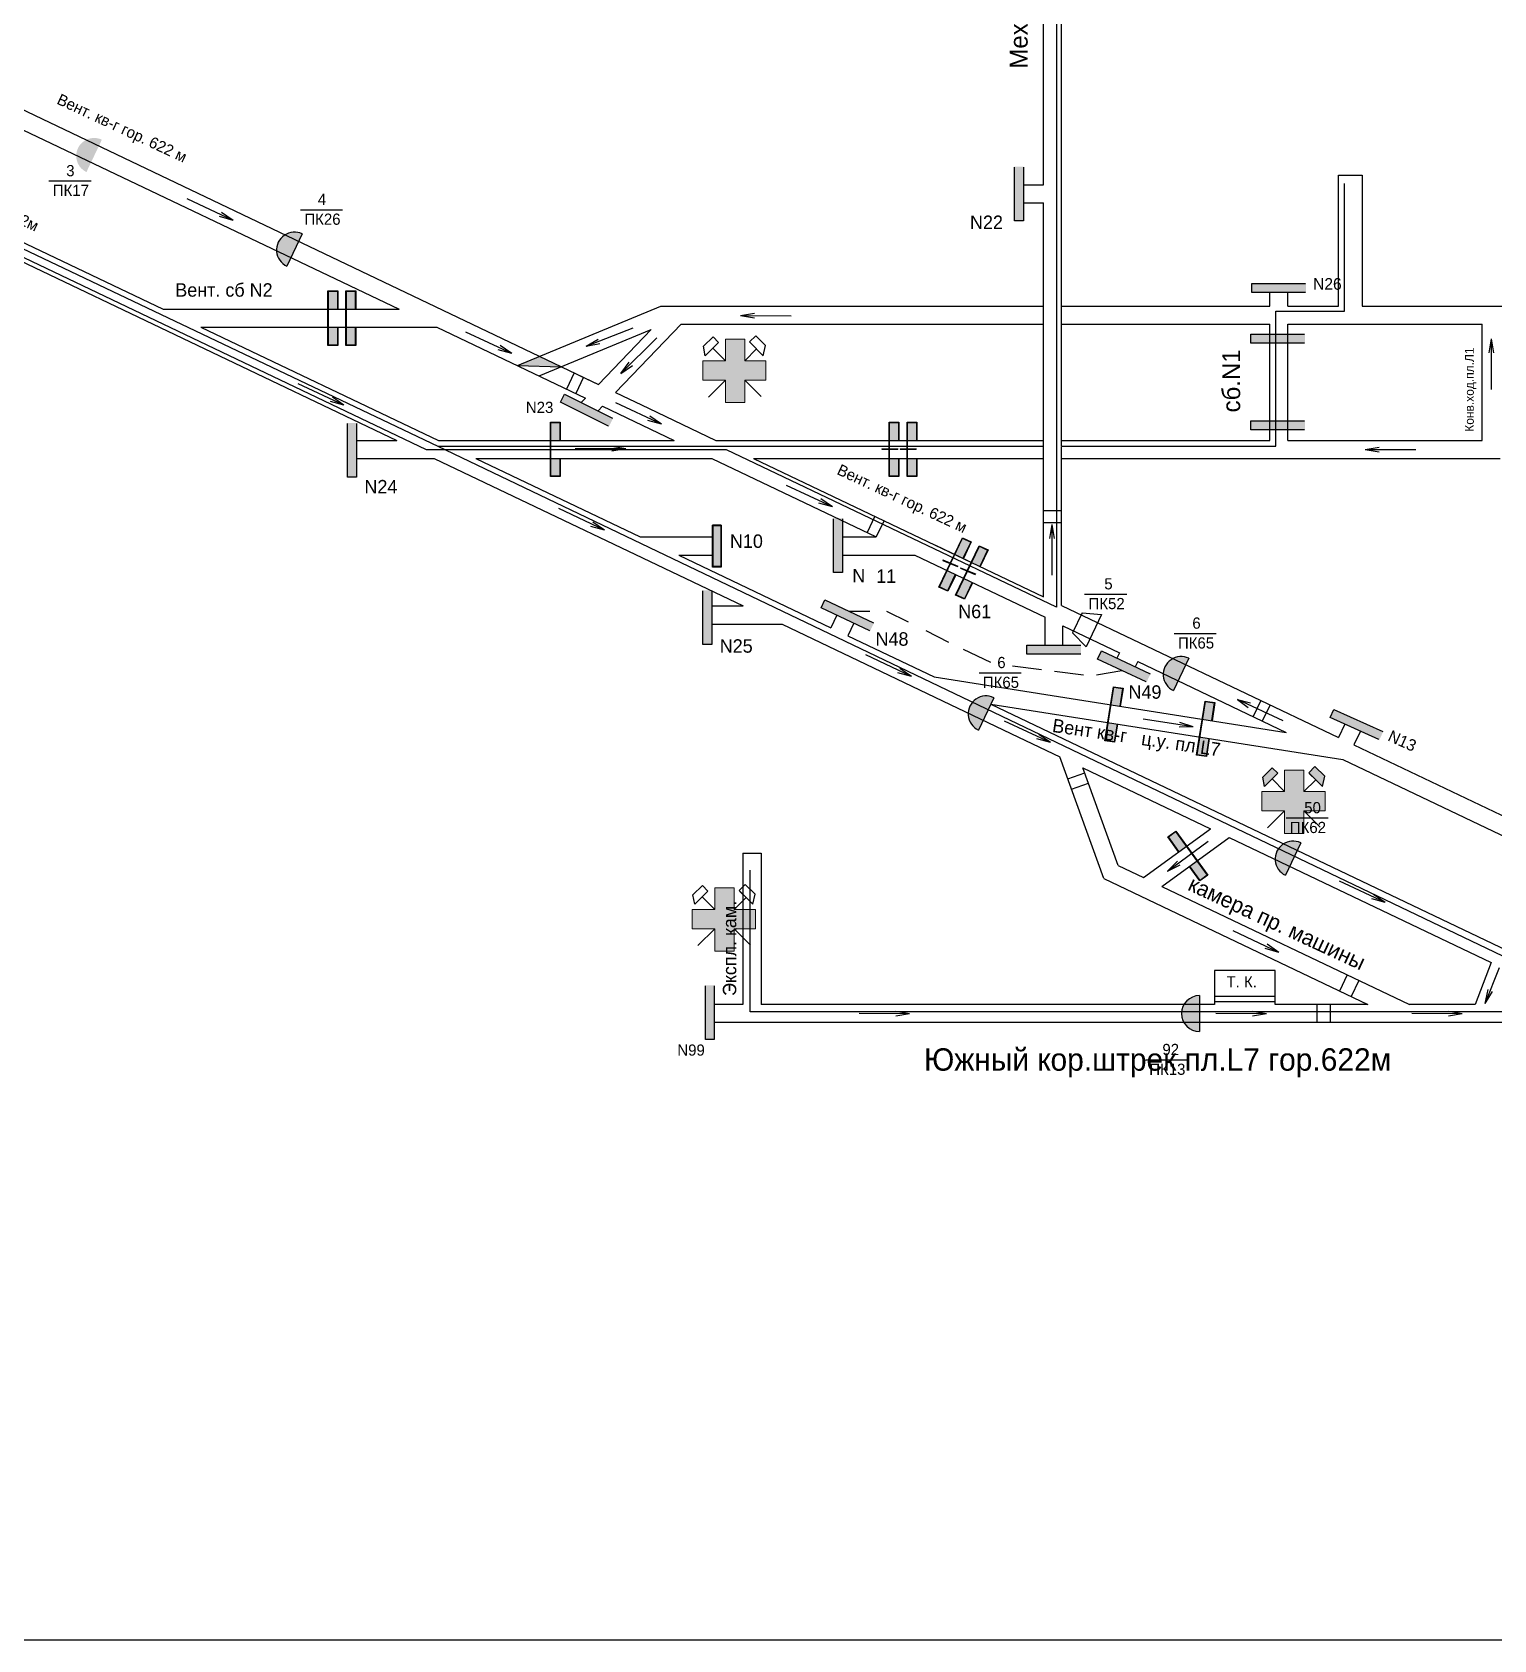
# Model space of a CAD drawing. Header units: millimetres. Extents: x -1405 to 845, y -941 to 518.
# Drawn here: x -286.7 to 39.7, y -571.4 to -212.5 of the extents above; entities that cross this region are included whole.
import ezdxf

# ---------------------------------------------------------------- set-up
doc = ezdxf.new("R2010")
doc.units = ezdxf.units.MM
for name, color, linetype in [('Датчики метана', 7, 'Continuous'), ('Двери', 7, 'Continuous'), ('Заслоны', 7, 'Continuous'), ('Маршруты слесарей', 7, 'Continuous'), ('Номера перемычек', 7, 'Continuous'), ('Перемычки', 7, 'Continuous'), ('Пожарные арки', 7, 'Continuous'), ('Пункты ВГК', 7, 'Continuous'), ('Струя', 7, 'Continuous')]:
    doc.layers.add(name, color=color, linetype=linetype)

msp = doc.modelspace()

# ---------------------------------------------------------------- hatches: boundary and pattern name
msp.add_hatch(color=256).paths.add_polyline_path([(-173.37, -284.9), (-178.34, -286.97), (-168.52, -287.22)])
h = msp.add_hatch(color=256)
h.paths.add_polyline_path([(-168.83, -295.19), (-165.16, -297.02), (-165.11, -296.93), (-168.69, -295.15), (-167.8, -293.35), (-164.22, -295.13), (-164.18, -295.05), (-167.85, -293.22)])
h.paths.add_polyline_path([(-165.11, -296.93), (-165.16, -297.02), (-157.9, -300.62), (-156.92, -298.65), (-164.18, -295.05), (-164.22, -295.13), (-157.06, -298.7), (-157.95, -300.49)])
h = msp.add_hatch(color=3)
h.paths.add_polyline_path([(-167.8, -293.35), (-168.69, -295.15), (-165.11, -296.93), (-164.22, -295.13)])
h.paths.add_polyline_path([(-161.53, -298.71), (-160.64, -296.91), (-164.22, -295.13), (-165.11, -296.93)])
h.paths.add_polyline_path([(-161.53, -298.71), (-157.95, -300.49), (-157.06, -298.7), (-160.64, -296.91)])
at = {"layer": 'Двери'}
h = msp.add_hatch(color=256, dxfattribs=at)
h.paths.add_polyline_path([(-218.43, -274.39), (-218.43, -270.29), (-220.63, -270.29), (-220.63, -274.39), (-220.53, -274.39), (-220.53, -270.39), (-218.53, -270.39), (-218.53, -274.39)])
h.paths.add_polyline_path([(-220.53, -278.39), (-220.53, -274.39), (-220.63, -274.39), (-220.63, -278.39)])
h.paths.add_polyline_path([(-218.43, -282.49), (-218.43, -278.39), (-218.53, -278.39), (-218.53, -282.39), (-220.53, -282.39), (-220.53, -278.39), (-220.63, -278.39), (-220.63, -282.49)])
h = msp.add_hatch(color=3, dxfattribs=at)
h.paths.add_polyline_path([(-218.53, -270.39), (-220.53, -270.39), (-220.53, -274.39), (-218.53, -274.39)])
h.paths.add_polyline_path([(-220.53, -282.39), (-218.53, -282.39), (-218.53, -278.39), (-220.53, -278.39)])
h = msp.add_hatch(color=256, dxfattribs=at)
h.paths.add_polyline_path([(-214.43, -274.39), (-214.43, -270.29), (-216.63, -270.29), (-216.63, -274.39), (-216.53, -274.39), (-216.53, -270.39), (-214.53, -270.39), (-214.53, -274.39)])
h.paths.add_polyline_path([(-216.53, -278.39), (-216.53, -274.39), (-216.63, -274.39), (-216.63, -278.39)])
h.paths.add_polyline_path([(-214.43, -282.49), (-214.43, -278.39), (-214.53, -278.39), (-214.53, -282.39), (-216.53, -282.39), (-216.53, -278.39), (-216.63, -278.39), (-216.63, -282.49)])
h = msp.add_hatch(color=3, dxfattribs=at)
h.paths.add_polyline_path([(-214.53, -270.39), (-216.53, -270.39), (-216.53, -274.39), (-214.53, -274.39)])
h.paths.add_polyline_path([(-216.53, -282.39), (-214.53, -282.39), (-214.53, -278.39), (-216.53, -278.39)])
h = msp.add_hatch(color=256, dxfattribs=at)
h.paths.add_polyline_path([(-168.77, -303.67), (-168.77, -299.57), (-170.97, -299.57), (-170.97, -303.67), (-170.87, -303.67), (-170.87, -299.67), (-168.87, -299.67), (-168.87, -303.67)])
h.paths.add_polyline_path([(-170.87, -307.67), (-170.87, -303.67), (-170.97, -303.67), (-170.97, -307.67)])
h.paths.add_polyline_path([(-168.77, -311.77), (-168.77, -307.67), (-168.87, -307.67), (-168.87, -311.67), (-170.87, -311.67), (-170.87, -307.67), (-170.97, -307.67), (-170.97, -311.77)])
h = msp.add_hatch(color=3, dxfattribs=at)
h.paths.add_polyline_path([(-168.87, -299.67), (-170.87, -299.67), (-170.87, -303.67), (-168.87, -303.67)])
h.paths.add_polyline_path([(-170.87, -311.67), (-168.87, -311.67), (-168.87, -307.67), (-170.87, -307.67)])
h = msp.add_hatch(color=256, dxfattribs=at)
h.paths.add_polyline_path([(-93.11, -303.67), (-93.11, -299.57), (-95.31, -299.57), (-95.31, -303.67), (-95.21, -303.67), (-95.21, -299.67), (-93.21, -299.67), (-93.21, -303.67)])
h.paths.add_polyline_path([(-95.21, -307.67), (-95.21, -303.67), (-95.31, -303.67), (-95.31, -307.67)])
h.paths.add_polyline_path([(-93.11, -311.77), (-93.11, -307.67), (-93.21, -307.67), (-93.21, -311.67), (-95.21, -311.67), (-95.21, -307.67), (-95.31, -307.67), (-95.31, -311.77)])
h = msp.add_hatch(color=3, dxfattribs=at)
h.paths.add_polyline_path([(-93.21, -299.67), (-95.21, -299.67), (-95.21, -303.67), (-93.21, -303.67)])
h.paths.add_polyline_path([(-95.21, -311.67), (-93.21, -311.67), (-93.21, -307.67), (-95.21, -307.67)])
h = msp.add_hatch(color=256, dxfattribs=at)
h.paths.add_polyline_path([(-89.11, -303.67), (-89.11, -299.57), (-91.31, -299.57), (-91.31, -303.67), (-91.21, -303.67), (-91.21, -299.67), (-89.21, -299.67), (-89.21, -303.67)])
h.paths.add_polyline_path([(-91.21, -307.67), (-91.21, -303.67), (-91.31, -303.67), (-91.31, -307.67)])
h.paths.add_polyline_path([(-89.11, -311.77), (-89.11, -307.67), (-89.21, -307.67), (-89.21, -311.67), (-91.21, -311.67), (-91.21, -307.67), (-91.31, -307.67), (-91.31, -311.77)])
h = msp.add_hatch(color=3, dxfattribs=at)
h.paths.add_polyline_path([(-89.21, -299.67), (-91.21, -299.67), (-91.21, -303.67), (-89.21, -303.67)])
h.paths.add_polyline_path([(-91.21, -311.67), (-89.21, -311.67), (-89.21, -307.67), (-91.21, -307.67)])
h = msp.add_hatch(color=256, dxfattribs=at)
h.paths.add_polyline_path([(-78.72, -330.05), (-76.95, -326.35), (-78.94, -325.4), (-80.7, -329.1), (-80.61, -329.14), (-78.89, -325.53), (-77.08, -326.39), (-78.81, -330)])
h.paths.add_polyline_path([(-82.33, -332.75), (-80.61, -329.14), (-80.7, -329.1), (-82.42, -332.71)])
h.paths.add_polyline_path([(-82.2, -337.36), (-80.44, -333.66), (-80.53, -333.62), (-82.25, -337.23), (-84.06, -336.36), (-82.33, -332.75), (-82.42, -332.71), (-84.19, -336.41)])
h = msp.add_hatch(color=3, dxfattribs=at)
h.paths.add_polyline_path([(-77.08, -326.39), (-78.89, -325.53), (-80.61, -329.14), (-78.81, -330)])
h.paths.add_polyline_path([(-84.06, -336.36), (-82.25, -337.23), (-80.53, -333.62), (-82.33, -332.75)])
h = msp.add_hatch(color=256, dxfattribs=at)
h.paths.add_polyline_path([(-74.97, -331.83), (-73.21, -328.13), (-75.19, -327.18), (-76.96, -330.89), (-76.87, -330.93), (-75.15, -327.32), (-73.34, -328.18), (-75.06, -331.79)])
h.paths.add_polyline_path([(-78.59, -334.54), (-76.87, -330.93), (-76.96, -330.89), (-78.68, -334.5)])
h.paths.add_polyline_path([(-78.46, -339.14), (-76.7, -335.44), (-76.79, -335.4), (-78.51, -339.01), (-80.31, -338.15), (-78.59, -334.54), (-78.68, -334.5), (-80.45, -338.2)])
h = msp.add_hatch(color=3, dxfattribs=at)
h.paths.add_polyline_path([(-73.34, -328.18), (-75.15, -327.32), (-76.87, -330.93), (-75.06, -331.79)])
h.paths.add_polyline_path([(-80.31, -338.15), (-78.51, -339.01), (-76.79, -335.4), (-78.59, -334.54)])
h = msp.add_hatch(color=256, dxfattribs=at)
h.paths.add_polyline_path([(-43.69, -363.05), (-43.06, -359), (-45.23, -358.66), (-45.87, -362.71), (-45.77, -362.72), (-45.15, -358.77), (-43.17, -359.08), (-43.79, -363.03)])
h.paths.add_polyline_path([(-46.39, -366.67), (-45.77, -362.72), (-45.87, -362.71), (-46.49, -366.66)])
h.paths.add_polyline_path([(-44.95, -371.05), (-44.31, -367), (-44.41, -366.99), (-45.03, -370.94), (-47.01, -370.63), (-46.39, -366.67), (-46.49, -366.66), (-47.12, -370.71)])
h = msp.add_hatch(color=3, dxfattribs=at)
h.paths.add_polyline_path([(-43.17, -359.08), (-45.15, -358.77), (-45.77, -362.72), (-43.79, -363.03)])
h.paths.add_polyline_path([(-47.01, -370.63), (-45.03, -370.94), (-44.41, -366.99), (-46.39, -366.67)])
h = msp.add_hatch(color=256, dxfattribs=at)
h.paths.add_polyline_path([(-23.2, -366.26), (-22.56, -362.21), (-24.73, -361.87), (-25.37, -365.92), (-25.27, -365.93), (-24.65, -361.98), (-22.68, -362.29), (-23.3, -366.24)])
h.paths.add_polyline_path([(-25.89, -369.88), (-25.27, -365.93), (-25.37, -365.92), (-25.99, -369.87)])
h.paths.add_polyline_path([(-24.46, -374.26), (-23.82, -370.21), (-23.92, -370.2), (-24.54, -374.15), (-26.51, -373.84), (-25.89, -369.88), (-25.99, -369.87), (-26.63, -373.92)])
h = msp.add_hatch(color=3, dxfattribs=at)
h.paths.add_polyline_path([(-22.68, -362.29), (-24.65, -361.98), (-25.27, -365.93), (-23.3, -366.24)])
h.paths.add_polyline_path([(-26.51, -373.84), (-24.54, -374.15), (-23.92, -370.2), (-25.89, -369.88)])
h = msp.add_hatch(color=256, dxfattribs=at)
h.paths.add_polyline_path([(-28.31, -398.72), (-25.89, -402.03), (-24.11, -400.74), (-26.53, -397.42), (-26.61, -397.48), (-24.25, -400.72), (-25.87, -401.89), (-28.23, -398.66)])
h.paths.add_polyline_path([(-28.97, -394.25), (-26.61, -397.48), (-26.53, -397.42), (-28.88, -394.19)])
h.paths.add_polyline_path([(-33.08, -392.17), (-30.66, -395.49), (-30.58, -395.43), (-32.94, -392.2), (-31.32, -391.02), (-28.97, -394.25), (-28.88, -394.19), (-31.3, -390.88)])
h = msp.add_hatch(color=3, dxfattribs=at)
h.paths.add_polyline_path([(-25.87, -401.89), (-24.25, -400.72), (-26.61, -397.48), (-28.23, -398.66)])
h.paths.add_polyline_path([(-31.32, -391.02), (-32.94, -392.2), (-30.58, -395.43), (-28.97, -394.25)])
at = {"layer": 'Заслоны'}
h = msp.add_hatch(color=7, dxfattribs=at)
h.paths.add_polyline_path([(-271.13, -236.54, 0.267949), (-275.12, -236.86), (-271.99, -238.35)])
h.paths.add_polyline_path([(-271.99, -238.35), (-275.12, -236.86, 0.267949), (-276.84, -240.47), (-273.71, -241.96)])
h.paths.add_polyline_path([(-273.71, -241.96), (-276.84, -240.47, 0.267949), (-274.57, -243.77)])
h = msp.add_hatch(color=7, dxfattribs=at)
h.paths.add_polyline_path([(-226.39, -257.56, 0.267949), (-230.38, -257.87), (-227.25, -259.36)])
h.paths.add_polyline_path([(-227.25, -259.36), (-230.38, -257.87, 0.267949), (-232.1, -261.48), (-228.97, -262.97)])
h.paths.add_polyline_path([(-228.97, -262.97), (-232.1, -261.48, 0.267949), (-229.83, -264.78)])
h = msp.add_hatch(color=7, dxfattribs=at)
h.paths.add_polyline_path([(-28.37, -352.32, 0.267949), (-32.35, -352.64), (-29.23, -354.13)])
h.paths.add_polyline_path([(-29.23, -354.13), (-32.35, -352.64, 0.267949), (-34.08, -356.25), (-30.95, -357.74)])
h.paths.add_polyline_path([(-30.95, -357.74), (-34.08, -356.25, 0.267949), (-31.81, -359.54)])
h = msp.add_hatch(color=7, dxfattribs=at)
h.paths.add_polyline_path([(-71.93, -361.11, 0.267949), (-75.92, -361.43), (-72.79, -362.92)])
h.paths.add_polyline_path([(-72.79, -362.92), (-75.92, -361.43, 0.267949), (-77.64, -365.04), (-74.51, -366.53)])
h.paths.add_polyline_path([(-74.51, -366.53), (-77.64, -365.04, 0.267949), (-75.38, -368.34)])
h = msp.add_hatch(color=7, dxfattribs=at)
h.paths.add_polyline_path([(-3.37, -393.52, 0.267949), (-7.36, -393.83), (-4.24, -395.32)])
h.paths.add_polyline_path([(-4.24, -395.32), (-7.36, -393.83, 0.267949), (-9.08, -397.44), (-5.96, -398.93)])
h.paths.add_polyline_path([(-5.96, -398.93), (-9.08, -397.44, 0.267949), (-6.82, -400.74)])
h = msp.add_hatch(color=7, dxfattribs=at)
h.paths.add_polyline_path([(-26.02, -427.62, 0.267949), (-29.49, -429.62), (-26.02, -429.62)])
h.paths.add_polyline_path([(-26.02, -429.62), (-29.49, -429.62, 0.267949), (-29.49, -433.62), (-26.02, -433.62)])
h.paths.add_polyline_path([(-26.02, -433.62), (-29.49, -433.62, 0.267949), (-26.02, -435.62)])
at = {"layer": 'Перемычки'}
h = msp.add_hatch(color=256, dxfattribs=at)
h.paths.add_polyline_path([(-65.23, -254.74), (-65.23, -250.64), (-65.33, -250.64), (-65.33, -254.64), (-67.33, -254.64), (-67.33, -250.64), (-67.43, -250.64), (-67.43, -254.74)])
h.paths.add_polyline_path([(-65.33, -250.64), (-65.23, -250.64), (-65.23, -242.54), (-67.43, -242.54), (-67.43, -250.64), (-67.33, -250.64), (-67.33, -242.64), (-65.33, -242.64)])
h = msp.add_hatch(color=3, dxfattribs=at)
h.paths.add_polyline_path([(-67.33, -254.64), (-65.33, -254.64), (-65.33, -250.64), (-67.33, -250.64)])
h.paths.add_polyline_path([(-65.33, -246.64), (-67.33, -246.64), (-67.33, -250.64), (-65.33, -250.64)])
h.paths.add_polyline_path([(-65.33, -246.64), (-65.33, -242.64), (-67.33, -242.64), (-67.33, -246.64)])
h = msp.add_hatch(color=256, dxfattribs=at)
h.paths.add_polyline_path([(-14.39, -270.72), (-10.29, -270.73), (-10.29, -270.63), (-14.29, -270.62), (-14.29, -268.62), (-10.29, -268.63), (-10.29, -268.53), (-14.39, -268.52)])
h.paths.add_polyline_path([(-10.29, -270.63), (-10.29, -270.73), (-2.19, -270.74), (-2.19, -268.54), (-10.29, -268.53), (-10.29, -268.63), (-2.29, -268.64), (-2.29, -270.64)])
h = msp.add_hatch(color=3, dxfattribs=at)
h.paths.add_polyline_path([(-14.29, -268.62), (-14.29, -270.62), (-10.29, -270.63), (-10.29, -268.63)])
h.paths.add_polyline_path([(-6.29, -270.63), (-6.29, -268.63), (-10.29, -268.63), (-10.29, -270.63)])
h.paths.add_polyline_path([(-6.29, -270.63), (-2.29, -270.64), (-2.29, -268.64), (-6.29, -268.63)])
h = msp.add_hatch(color=256, dxfattribs=at)
h.paths.add_polyline_path([(-14.66, -282.05), (-10.56, -282.05), (-10.56, -281.95), (-14.56, -281.95), (-14.56, -279.95), (-10.56, -279.95), (-10.56, -279.85), (-14.66, -279.85)])
h.paths.add_polyline_path([(-10.56, -281.95), (-10.56, -282.05), (-2.46, -282.05), (-2.46, -279.85), (-10.56, -279.85), (-10.56, -279.95), (-2.56, -279.95), (-2.56, -281.95)])
h = msp.add_hatch(color=3, dxfattribs=at)
h.paths.add_polyline_path([(-14.56, -279.95), (-14.56, -281.95), (-10.56, -281.95), (-10.56, -279.95)])
h.paths.add_polyline_path([(-6.56, -281.95), (-6.56, -279.95), (-10.56, -279.95), (-10.56, -281.95)])
h.paths.add_polyline_path([(-6.56, -281.95), (-2.56, -281.95), (-2.56, -279.95), (-6.56, -279.95)])
h = msp.add_hatch(color=256, dxfattribs=at)
h.paths.add_polyline_path([(-214.19, -311.97), (-214.19, -307.87), (-214.29, -307.87), (-214.29, -311.87), (-216.29, -311.87), (-216.29, -307.87), (-216.39, -307.87), (-216.39, -311.97)])
h.paths.add_polyline_path([(-214.29, -307.87), (-214.19, -307.87), (-214.19, -299.77), (-216.39, -299.77), (-216.39, -307.87), (-216.29, -307.87), (-216.29, -299.87), (-214.29, -299.87)])
h = msp.add_hatch(color=3, dxfattribs=at)
h.paths.add_polyline_path([(-216.29, -311.87), (-214.29, -311.87), (-214.29, -307.87), (-216.29, -307.87)])
h.paths.add_polyline_path([(-214.29, -303.87), (-216.29, -303.87), (-216.29, -307.87), (-214.29, -307.87)])
h.paths.add_polyline_path([(-214.29, -303.87), (-214.29, -299.87), (-216.29, -299.87), (-216.29, -303.87)])
h = msp.add_hatch(color=256, dxfattribs=at)
h.paths.add_polyline_path([(-14.66, -301.43), (-10.56, -301.43), (-10.56, -301.33), (-14.56, -301.33), (-14.56, -299.33), (-10.56, -299.33), (-10.56, -299.23), (-14.66, -299.23)])
h.paths.add_polyline_path([(-10.56, -301.33), (-10.56, -301.43), (-2.46, -301.43), (-2.46, -299.23), (-10.56, -299.23), (-10.56, -299.33), (-2.56, -299.33), (-2.56, -301.33)])
h = msp.add_hatch(color=3, dxfattribs=at)
h.paths.add_polyline_path([(-14.56, -299.33), (-14.56, -301.33), (-10.56, -301.33), (-10.56, -299.33)])
h.paths.add_polyline_path([(-6.56, -301.33), (-6.56, -299.33), (-10.56, -299.33), (-10.56, -301.33)])
h.paths.add_polyline_path([(-6.56, -301.33), (-2.56, -301.33), (-2.56, -299.33), (-6.56, -299.33)])
h = msp.add_hatch(color=256, dxfattribs=at)
h.paths.add_polyline_path([(-132.79, -322.58), (-134.79, -322.58), (-134.79, -331.94), (-132.79, -331.94)])
h.paths.add_polyline_path([(-132.89, -322.68), (-134.68, -322.68), (-134.68, -331.83), (-132.89, -331.83)], flags=16)
msp.add_hatch(color=3, dxfattribs=at).paths.add_polyline_path([(-132.89, -322.68), (-134.68, -322.68), (-134.68, -331.83), (-132.89, -331.83)])
h = msp.add_hatch(color=256, dxfattribs=at)
h.paths.add_polyline_path([(-105.61, -333.29), (-105.61, -329.19), (-105.71, -329.19), (-105.71, -333.19), (-107.71, -333.19), (-107.71, -329.19), (-107.81, -329.19), (-107.81, -333.29)])
h.paths.add_polyline_path([(-105.71, -329.19), (-105.61, -329.19), (-105.61, -321.09), (-107.81, -321.09), (-107.81, -329.19), (-107.71, -329.19), (-107.71, -321.19), (-105.71, -321.19)])
h = msp.add_hatch(color=3, dxfattribs=at)
h.paths.add_polyline_path([(-107.71, -333.19), (-105.71, -333.19), (-105.71, -329.19), (-107.71, -329.19)])
h.paths.add_polyline_path([(-105.71, -325.19), (-107.71, -325.19), (-107.71, -329.19), (-105.71, -329.19)])
h.paths.add_polyline_path([(-105.71, -325.19), (-105.71, -321.19), (-107.71, -321.19), (-107.71, -325.19)])
h = msp.add_hatch(color=256, dxfattribs=at)
h.paths.add_polyline_path([(-134.79, -349.34), (-134.79, -345.24), (-134.89, -345.24), (-134.89, -349.24), (-136.89, -349.24), (-136.89, -345.24), (-136.99, -345.24), (-136.99, -349.34)])
h.paths.add_polyline_path([(-134.89, -345.24), (-134.79, -345.24), (-134.79, -337.14), (-136.99, -337.14), (-136.99, -345.24), (-136.89, -345.24), (-136.89, -337.24), (-134.89, -337.24)])
h = msp.add_hatch(color=3, dxfattribs=at)
h.paths.add_polyline_path([(-136.89, -349.24), (-134.89, -349.24), (-134.89, -345.24), (-136.89, -345.24)])
h.paths.add_polyline_path([(-134.89, -341.24), (-136.89, -341.24), (-136.89, -345.24), (-134.89, -345.24)])
h.paths.add_polyline_path([(-134.89, -341.24), (-134.89, -337.24), (-136.89, -337.24), (-136.89, -341.24)])
h = msp.add_hatch(color=256, dxfattribs=at)
h.paths.add_polyline_path([(-110.62, -341.11), (-106.91, -342.86), (-106.87, -342.77), (-110.49, -341.06), (-109.64, -339.25), (-106.02, -340.96), (-105.98, -340.87), (-109.68, -339.12)])
h.paths.add_polyline_path([(-106.87, -342.77), (-106.91, -342.86), (-99.59, -346.31), (-98.65, -344.32), (-105.98, -340.87), (-106.02, -340.96), (-98.78, -344.37), (-99.63, -346.18)])
h = msp.add_hatch(color=3, dxfattribs=at)
h.paths.add_polyline_path([(-109.64, -339.25), (-110.49, -341.06), (-106.87, -342.77), (-106.02, -340.96)])
h.paths.add_polyline_path([(-103.25, -344.47), (-102.4, -342.66), (-106.02, -340.96), (-106.87, -342.77)])
h.paths.add_polyline_path([(-103.25, -344.47), (-99.63, -346.18), (-98.78, -344.37), (-102.4, -342.66)])
h = msp.add_hatch(color=256, dxfattribs=at)
h.paths.add_polyline_path([(-64.63, -351.47), (-60.53, -351.47), (-60.53, -351.37), (-64.53, -351.37), (-64.53, -349.37), (-60.53, -349.37), (-60.53, -349.27), (-64.63, -349.27)])
h.paths.add_polyline_path([(-60.53, -351.37), (-60.53, -351.47), (-52.43, -351.47), (-52.43, -349.27), (-60.53, -349.27), (-60.53, -349.37), (-52.53, -349.37), (-52.53, -351.37)])
h = msp.add_hatch(color=3, dxfattribs=at)
h.paths.add_polyline_path([(-64.53, -349.37), (-64.53, -351.37), (-60.53, -351.37), (-60.53, -349.37)])
h.paths.add_polyline_path([(-56.53, -351.37), (-56.53, -349.37), (-60.53, -349.37), (-60.53, -351.37)])
h.paths.add_polyline_path([(-56.53, -351.37), (-52.53, -351.37), (-52.53, -349.37), (-56.53, -349.37)])
h = msp.add_hatch(color=256, dxfattribs=at)
h.paths.add_polyline_path([(-48.88, -352.52), (-45.17, -354.27), (-45.13, -354.18), (-48.75, -352.48), (-47.9, -350.67), (-44.28, -352.37), (-44.24, -352.28), (-47.94, -350.53)])
h.paths.add_polyline_path([(-45.13, -354.18), (-45.17, -354.27), (-37.85, -357.72), (-36.91, -355.73), (-44.24, -352.28), (-44.28, -352.37), (-37.04, -355.78), (-37.89, -357.59)])
h = msp.add_hatch(color=3, dxfattribs=at)
h.paths.add_polyline_path([(-47.9, -350.67), (-48.75, -352.48), (-45.13, -354.18), (-44.28, -352.37)])
h.paths.add_polyline_path([(-41.51, -355.89), (-40.66, -354.08), (-44.28, -352.37), (-45.13, -354.18)])
h.paths.add_polyline_path([(-41.51, -355.89), (-37.89, -357.59), (-37.04, -355.78), (-40.66, -354.08)])
h = msp.add_hatch(color=256, dxfattribs=at)
h.paths.add_polyline_path([(3.03, -365.59), (6.76, -367.28), (6.8, -367.19), (3.16, -365.54), (3.98, -363.72), (7.63, -365.37), (7.67, -365.27), (3.93, -363.59)])
h.paths.add_polyline_path([(6.8, -367.19), (6.76, -367.28), (14.14, -370.62), (15.05, -368.61), (7.67, -365.27), (7.63, -365.37), (14.92, -368.66), (14.09, -370.48)])
h = msp.add_hatch(color=3, dxfattribs=at)
h.paths.add_polyline_path([(3.98, -363.72), (3.16, -365.54), (6.8, -367.19), (7.63, -365.37)])
h.paths.add_polyline_path([(10.45, -368.84), (11.27, -367.01), (7.63, -365.37), (6.8, -367.19)])
h.paths.add_polyline_path([(10.45, -368.84), (14.09, -370.48), (14.92, -368.66), (11.27, -367.01)])
h = msp.add_hatch(color=256, dxfattribs=at)
h.paths.add_polyline_path([(-134.25, -437.53), (-134.25, -433.43), (-134.35, -433.43), (-134.35, -437.43), (-136.35, -437.43), (-136.35, -433.43), (-136.45, -433.43), (-136.45, -437.53)])
h.paths.add_polyline_path([(-134.35, -433.43), (-134.25, -433.43), (-134.25, -425.33), (-136.45, -425.33), (-136.45, -433.43), (-136.35, -433.43), (-136.35, -425.43), (-134.35, -425.43)])
h = msp.add_hatch(color=3, dxfattribs=at)
h.paths.add_polyline_path([(-136.35, -437.43), (-134.35, -437.43), (-134.35, -433.43), (-136.35, -433.43)])
h.paths.add_polyline_path([(-134.35, -429.43), (-136.35, -429.43), (-136.35, -433.43), (-134.35, -433.43)])
h.paths.add_polyline_path([(-134.35, -429.43), (-134.35, -425.43), (-136.35, -425.43), (-136.35, -429.43)])
at = {"layer": 'Пункты ВГК'}
for points in [[(-131.87, -285.89), (-136.95, -285.89), (-136.95, -290.21), (-131.87, -290.21), (-131.87, -295.23), (-127.55, -295.23), (-127.55, -290.21), (-122.81, -290.21), (-122.81, -285.89), (-127.55, -285.89), (-127.55, -281.09), (-131.87, -281.09)], [(-2.67, -386.38), (2.06, -386.38), (2.06, -382.06), (-2.67, -382.06), (-2.67, -377.26), (-7, -377.26), (-7, -382.06), (-12.07, -382.06), (-12.07, -386.38), (-7, -386.38), (-7, -391.4), (-2.67, -391.4)], [(-134.23, -408.36), (-139.31, -408.36), (-139.31, -412.68), (-134.23, -412.68), (-134.23, -417.7), (-129.91, -417.7), (-129.91, -412.68), (-125.17, -412.68), (-125.17, -408.36), (-129.91, -408.36), (-129.91, -403.56), (-134.23, -403.56)]]:
    msp.add_hatch(color=1, dxfattribs=at).paths.add_polyline_path(points)
h = msp.add_hatch(color=256, dxfattribs=at)
h.paths.add_polyline_path([(-8.52, -377.97), (-9.73, -376.76), (-11.88, -378.82), (-11.48, -380.93)])
h.paths.add_polyline_path([(-0.21, -376.49), (-1.59, -377.87), (1.47, -380.94), (1.99, -378.66)])

# ---------------------------------------------------------------- linework, layer by layer
for p, q in [((-60.81, -246.64), (-60.81, -70.07)), ((-56.81, -304.98), (-56.81, -144.51)), ((-343.74, -203.65), (-160.19, -291.19)), ((-380.1, -220.31), (-205.28, -303.69)), ((-344.58, -232.82), (-257.42, -274.39)), ((-291.88, -232.82), (-204.71, -274.39)), ((-65.33, -246.64), (-60.81, -246.64)), ((-65.33, -250.64), (-60.81, -250.64)), ((-60.81, -338.59), (-60.81, -250.64)), ((-10.26, -273.69), (-10.26, -270.63)), ((-6.26, -273.69), (-6.26, -270.63)), ((-257.42, -274.39), (-204.71, -274.39)), ((-178.34, -286.97), (-146.33, -273.69)), ((-146.33, -273.69), (-92.83, -273.69)), ((-92.83, -273.69), (-60.81, -273.69)), ((-56.81, -273.69), (-10.26, -273.69)), ((-6.26, -273.69), (5.02, -273.69)), ((10.36, -273.69), (248.54, -273.69)), ((-249.03, -278.39), (-196.33, -278.39)), ((-249.03, -278.39), (-195.98, -303.69)), ((-196.33, -278.39), (-163.1, -294.23)), ((-173.49, -289.28), (-148.46, -278.9)), ((-160.19, -291.19), (-148.46, -278.9)), ((-156.39, -293), (-141.77, -277.69)), ((-141.77, -277.69), (-71.99, -277.69)), ((-71.99, -277.69), (-60.81, -277.69)), ((-56.81, -277.69), (-10.26, -277.69)), ((-10.27, -303.69), (-10.26, -277.69)), ((-6.27, -303.69), (-6.26, -277.69)), ((-6.27, -277.69), (-1.18, -277.69)), ((-6.26, -277.69), (14.58, -277.69)), ((-1.18, -277.69), (10.58, -277.69)), ((14.58, -277.69), (37.15, -277.69)), ((37.15, -303.69), (37.15, -277.69)), ((-178.34, -286.97), (-168.52, -287.22)), ((-164.05, -295.22), (-163.1, -294.23)), ((-156.39, -293), (-149.08, -296.49)), ((-160.3, -297.09), (-159.3, -296.05)), ((-159.3, -296.05), (-143.28, -303.69)), ((-149.08, -296.49), (-133.99, -303.69)), ((-214.29, -303.69), (-205.28, -303.69)), ((-195.98, -303.69), (-143.28, -303.69)), ((-133.99, -303.69), (-71.99, -303.69)), ((-71.99, -303.69), (-60.81, -303.69)), ((-56.81, -303.69), (-10.27, -303.69)), ((-6.27, -303.69), (10.58, -303.69)), ((-6.27, -303.69), (14.58, -303.69)), ((14.58, -303.69), (37.15, -303.69)), ((-214.29, -307.69), (-196.89, -307.69)), ((-196.89, -307.69), (-127.87, -340.6)), ((-187.6, -307.69), (-150.88, -325.2)), ((-187.6, -307.69), (-134.89, -307.69)), ((-134.89, -307.69), (-98.17, -325.2)), ((-125.6, -307.69), (-71.99, -307.69)), ((-125.6, -307.69), (-60.81, -338.59)), ((-71.99, -307.69), (-60.81, -307.69)), ((-56.81, -340.5), (-56.81, -305.1)), ((-56.81, -307.69), (14.58, -307.69)), ((14.58, -307.69), (41.15, -307.69)), ((-150.88, -325.2), (-134.79, -325.2)), ((-105.71, -325.2), (-98.17, -325.2)), ((-142.24, -329.32), (-134.79, -329.32)), ((-142.24, -329.32), (-108.31, -345.5)), ((-105.71, -329.32), (-89.53, -329.32)), ((-89.53, -329.32), (-60.49, -343.17)), ((-84.94, -327.08), (-77.63, -330.56)), ((-134.89, -340.6), (-127.87, -340.6)), ((-56.81, -340.5), (5.05, -370)), ((-106.98, -342.72), (-108.31, -345.5)), ((-103.19, -344.5), (-104.53, -347.31)), ((-104.21, -341.81), (-99.58, -341.81)), ((-95.91, -341.81), (-91.02, -344.2)), ((-60.49, -349.37), (-60.49, -343.17)), ((-134.89, -344.73), (-119.23, -344.73)), ((-119.23, -344.73), (-66.41, -369.92)), ((-104.53, -347.31), (-85.27, -356.49)), ((-87.09, -346.12), (-82.05, -348.68)), ((-56.49, -349.37), (-56.49, -345.08)), ((-56.49, -345.08), (-43.87, -351.1)), ((-78.79, -350.31), (-72.67, -353.16)), ((-43.87, -351.1), (-44.44, -352.3)), ((-67.78, -353.97), (-61.26, -354.79)), ((-58.4, -355.19), (-51.88, -356.01)), ((-49.02, -356.01), (-43.32, -355.03)), ((-39.77, -353.05), (-40.33, -354.23)), ((-39.77, -353.05), (-6.65, -368.85)), ((-85.27, -356.49), (-6.65, -368.85)), ((-72.61, -362.53), (6.01, -374.89)), ((-72.61, -362.53), (68.06, -429.62)), ((6.47, -367.04), (5.05, -370)), ((9.95, -368.61), (8.5, -371.64)), ((-66.41, -369.92), (-57.19, -374.32)), ((8.5, -371.64), (91.4, -411.18)), ((-47.34, -401.5), (-57.19, -374.32)), ((-44.14, -398.59), (-52.04, -376.77)), ((-52.04, -376.77), (-23.51, -390.38)), ((6.01, -374.89), (91.4, -415.61)), ((-38.48, -401.29), (-23.51, -390.38)), ((-34.38, -403.25), (-19.4, -392.34)), ((-19.4, -392.34), (39.15, -420.26)), ((-128.01, -395.83), (-128.01, -429.62)), ((-128.01, -395.83), (-128.01, -429.62)), ((-128.01, -395.83), (-123.87, -395.83)), ((-128.01, -395.83), (-123.87, -395.83)), ((-123.87, -395.83), (-123.87, -429.62)), ((-123.87, -395.83), (-123.87, -429.62)), ((-47.34, -401.5), (11.63, -429.62)), ((-44.14, -398.59), (-38.48, -401.29)), ((-34.38, -403.25), (20.92, -429.62)), ((-9.1, -422.01), (-22.67, -422.01)), ((-22.67, -422.01), (-22.67, -429.62)), ((-9.1, -429.62), (-9.1, -422.01)), ((39.15, -420.26), (35.56, -429.62)), ((-128.01, -429.62), (-134.35, -429.62)), ((-123.56, -429.62), (-123.87, -429.62)), ((-101.05, -429.62), (-123.56, -429.62)), ((-87.64, -429.62), (-101.05, -429.62)), ((-60.7, -429.62), (-87.64, -429.62)), ((-22.67, -429.62), (-60.7, -429.62)), ((11.63, -429.62), (-9.1, -429.62)), ((35.56, -429.62), (20.92, -429.62)), ((-101.05, -433.62), (-134.35, -433.62)), ((73.81, -433.62), (-101.05, -433.62)), ((-1404.51, -571.44), (845.49, -571.44))]:
    msp.add_line(p, q)
at = {"color": 0}
msp.add_lwpolyline([(5.02, -273.69), (5.02, -244.47), (10.36, -244.47), (10.36, -273.69)], dxfattribs=at)
for points in [[(-157.95, -300.49), (-168.69, -295.15), (-167.8, -293.35), (-157.06, -298.7)], [(-52.19, -342.17), (-47.85, -342.55), (-51.3, -349.77), (-54.32, -346.64)], [(-52.19, -342.17), (-54.32, -346.64)]]:
    msp.add_lwpolyline(points)
at = {"layer": 'Датчики метана', "color": 7}
msp.add_line((-71.99, -303.69), (-60.81, -303.69), dxfattribs=at)
at = {"layer": 'Двери'}
for points in [[(-218.43, -278.39), (-218.43, -282.49), (-220.63, -282.49), (-220.63, -270.29), (-218.43, -270.29), (-218.43, -274.39)], [(-218.53, -278.39), (-218.53, -282.39), (-220.53, -282.39), (-220.53, -270.39), (-218.53, -270.39), (-218.53, -274.39)], [(-214.43, -278.39), (-214.43, -282.49), (-216.63, -282.49), (-216.63, -270.29), (-214.43, -270.29), (-214.43, -274.39)], [(-214.53, -278.39), (-214.53, -282.39), (-216.53, -282.39), (-216.53, -270.39), (-214.53, -270.39), (-214.53, -274.39)], [(-168.77, -307.67), (-168.77, -311.77), (-170.97, -311.77), (-170.97, -299.57), (-168.77, -299.57), (-168.77, -303.67)], [(-168.87, -307.67), (-168.87, -311.67), (-170.87, -311.67), (-170.87, -299.67), (-168.87, -299.67), (-168.87, -303.67)], [(-93.11, -307.67), (-93.11, -311.77), (-95.31, -311.77), (-95.31, -299.57), (-93.11, -299.57), (-93.11, -303.67)], [(-93.21, -307.67), (-93.21, -311.67), (-95.21, -311.67), (-95.21, -299.67), (-93.21, -299.67), (-93.21, -303.67)], [(-89.11, -307.67), (-89.11, -311.77), (-91.31, -311.77), (-91.31, -299.57), (-89.11, -299.57), (-89.11, -303.67)], [(-89.21, -307.67), (-89.21, -311.67), (-91.21, -311.67), (-91.21, -299.67), (-89.21, -299.67), (-89.21, -303.67)], [(-80.44, -333.66), (-82.2, -337.36), (-84.19, -336.41), (-78.94, -325.4), (-76.95, -326.35), (-78.72, -330.05)], [(-80.53, -333.62), (-82.25, -337.23), (-84.06, -336.36), (-78.89, -325.53), (-77.08, -326.39), (-78.81, -330)], [(-76.7, -335.44), (-78.46, -339.14), (-80.45, -338.2), (-75.19, -327.18), (-73.21, -328.13), (-74.97, -331.83)], [(-76.79, -335.4), (-78.51, -339.01), (-80.31, -338.15), (-75.15, -327.32), (-73.34, -328.18), (-75.06, -331.79)], [(-44.31, -367), (-44.95, -371.05), (-47.12, -370.71), (-45.23, -358.66), (-43.06, -359), (-43.69, -363.05)], [(-44.41, -366.99), (-45.03, -370.94), (-47.01, -370.63), (-45.15, -358.77), (-43.17, -359.08), (-43.79, -363.03)], [(-23.82, -370.21), (-24.46, -374.26), (-26.63, -373.92), (-24.73, -361.87), (-22.56, -362.21), (-23.2, -366.26)], [(-23.92, -370.2), (-24.54, -374.15), (-26.51, -373.84), (-24.65, -361.98), (-22.68, -362.29), (-23.3, -366.24)], [(-30.66, -395.49), (-33.08, -392.17), (-31.3, -390.88), (-24.11, -400.74), (-25.89, -402.03), (-28.31, -398.72)], [(-30.58, -395.43), (-32.94, -392.2), (-31.32, -391.02), (-24.25, -400.72), (-25.87, -401.89), (-28.23, -398.66)]]:
    msp.add_lwpolyline(points, dxfattribs=at)
at = {"layer": 'Заслоны', "color": 7}
for p, q in [((-282.94, -245.74), (-273.54, -245.74)), ((-226.76, -252.17), (-217.36, -252.17)), ((-226.39, -257.56), (-229.83, -264.78)), ((-51.64, -337.97), (-42.24, -337.97)), ((-31.66, -346.76), (-22.26, -346.76)), ((-28.37, -352.32), (-31.81, -359.54)), ((-75.23, -355.55), (-65.83, -355.55)), ((-71.93, -361.11), (-75.38, -368.34)), ((-6.67, -387.95), (2.73, -387.95)), ((-3.37, -393.52), (-6.82, -400.74)), ((-26.02, -427.62), (-26.02, -435.62)), ((-38.07, -441.93), (-28.67, -441.93))]:
    msp.add_line(p, q, dxfattribs=at)
for centre, start, end in [((-228.11, -261.17), 64.5025, 244.5025), ((-30.09, -355.93), 64.5025, 244.5025), ((-73.65, -364.72), 64.5025, 244.5025), ((-5.1, -397.13), 64.5025, 244.5025), ((-26.02, -431.62), 90, 270)]:
    msp.add_arc(centre, 4, start, end, dxfattribs=at)
at = {"layer": 'Маршруты слесарей', "color": 5, "lineweight": 30}
for points in [[(-57.96, -4.66), (-57.96, -340.91), (-57.96, -340.91)], [(-131.6, -305.76), (-198.64, -305.76), (-381.52, -218.53)], [(-57.96, -340.91), (-131.6, -305.76)]]:
    msp.add_lwpolyline(points, dxfattribs=at)
at = {"layer": 'Маршруты слесарей', "color": 3, "lineweight": 30}
for points in [[(-380.26, -217.38), (-196.07, -304.98), (-60.81, -304.98)], [(-48.39, -304.98), (-8.94, -304.98), (-8.94, -274.84), (6.42, -274.84), (6.42, -246.32)], [(-196.07, -304.98), (64.35, -429.62), (64.35, -431.27), (-126.34, -431.27), (-126.34, -399.63)], [(-56.81, -304.98), (-48.39, -304.98), (-48.39, -304.98)]]:
    msp.add_lwpolyline(points, dxfattribs=at)
at = {"layer": 'Номера перемычек', "color": 7}
for p, q in [((-164.48, -289.15), (-160.19, -291.19)), ((-96.91, -305.54), (-96.91, -305.65)), ((-96.91, -305.54), (-93.34, -305.54)), ((-96.91, -305.65), (-93.34, -305.65)), ((-93.34, -305.54), (-93.34, -305.65)), ((-92.82, -305.54), (-89.25, -305.54)), ((-92.82, -305.54), (-92.82, -305.65)), ((-92.82, -305.65), (-89.25, -305.65)), ((-89.25, -305.54), (-89.25, -305.65)), ((-83.29, -330.36), (-83.33, -330.46)), ((-83.33, -330.46), (-80.04, -331.86)), ((-83.29, -330.36), (-80, -331.76)), ((-80, -331.76), (-80.04, -331.86)), ((-79.34, -332.09), (-79.38, -332.19)), ((-79.38, -332.19), (-76.09, -333.59)), ((-79.34, -332.09), (-76.05, -333.49)), ((-76.05, -333.49), (-76.09, -333.59))]:
    msp.add_line(p, q, dxfattribs=at)
at = {"layer": 'Перемычки'}
for p, q in [((-134.68, -322.68), (-132.89, -322.68)), ((-134.79, -325.2), (-134.79, -329.32))]:
    msp.add_line(p, q, dxfattribs=at)
for points in [[(-65.33, -242.64), (-65.33, -254.64), (-67.33, -254.64), (-67.33, -242.64)], [(-2.29, -270.64), (-14.29, -270.62), (-14.29, -268.62), (-2.29, -268.64)], [(-2.56, -281.95), (-14.56, -281.95), (-14.56, -279.95), (-2.56, -279.95)], [(-214.29, -299.87), (-214.29, -311.87), (-216.29, -311.87), (-216.29, -299.87)], [(-2.56, -301.33), (-14.56, -301.33), (-14.56, -299.33), (-2.56, -299.33)], [(-132.79, -322.58), (-132.79, -331.94), (-134.79, -331.94), (-134.79, -322.58)], [(-132.79, -331.94), (-132.79, -322.58), (-134.79, -322.58), (-134.79, -331.94)], [(-134.79, -322.58), (-134.79, -331.94)], [(-134.79, -331.94), (-134.79, -322.58)], [(-132.89, -322.68), (-132.89, -331.83), (-134.68, -331.83)], [(-134.68, -322.68), (-134.68, -331.83)], [(-132.79, -331.94), (-132.79, -322.58)], [(-132.79, -322.58), (-132.79, -331.94)], [(-105.71, -321.19), (-105.71, -333.19), (-107.71, -333.19), (-107.71, -321.19)], [(-134.89, -337.24), (-134.89, -349.24), (-136.89, -349.24), (-136.89, -337.24)], [(-99.63, -346.18), (-110.49, -341.06), (-109.64, -339.25), (-98.78, -344.37)], [(-52.53, -351.37), (-64.53, -351.37), (-64.53, -349.37), (-52.53, -349.37)], [(-37.89, -357.59), (-48.75, -352.48), (-47.9, -350.67), (-37.04, -355.78)], [(14.09, -370.48), (3.16, -365.54), (3.98, -363.72), (14.92, -368.66)], [(-134.35, -425.43), (-134.35, -437.43), (-136.35, -437.43), (-136.35, -425.43)]]:
    msp.add_lwpolyline(points, dxfattribs=at)
at = {"layer": 'Пожарные арки', "color": 1}
for p, q in [((-165.65, -288.59), (-167.37, -292.2)), ((-163.59, -289.57), (-165.31, -293.18)), ((-60.81, -319.36), (-56.81, -319.36)), ((-98.51, -320.61), (-100.23, -324.22)), ((-96.45, -321.59), (-98.17, -325.2)), ((-60.81, -322.01), (-56.81, -322.01)), ((-12.3, -361.72), (-14.02, -365.33)), ((-10.24, -362.71), (-11.96, -366.32)), ((-55.39, -379.26), (-51.63, -377.9)), ((-54.56, -381.56), (-50.8, -380.2)), ((7.01, -422.99), (5.29, -426.6)), ((9.6, -424.22), (7.88, -427.83)), ((-9.1, -427.81), (-22.67, -427.81)), ((-9.1, -429.02), (-22.67, -429.02)), ((0.24, -429.62), (0.24, -433.62)), ((3.18, -429.62), (3.18, -433.62))]:
    msp.add_line(p, q, dxfattribs=at)
at = {"layer": 'Пункты ВГК'}
for p, q in [((-136.75, -282.65), (-134.61, -280.59)), ((-136.36, -284.76), (-136.75, -282.65)), ((-133.4, -281.8), (-136.36, -284.76)), ((-134.68, -283.08), (-131.87, -285.89)), ((-134.61, -280.59), (-133.4, -281.8)), ((-124.91, -283.26), (-127.55, -285.89)), ((-125.09, -280.32), (-126.47, -281.7)), ((-126.47, -281.7), (-123.41, -284.76)), ((-124.91, -283.26), (-126.26, -281.91)), ((-122.89, -282.49), (-125.09, -280.32)), ((-123.41, -284.76), (-122.89, -282.49)), ((-131.87, -290.21), (-135.65, -293.99)), ((-127.55, -290.21), (-123.9, -293.86)), ((-11.88, -378.82), (-9.73, -376.76)), ((-9.73, -376.76), (-8.52, -377.97)), ((-0.21, -376.49), (-1.59, -377.87)), ((1.99, -378.66), (-0.21, -376.49)), ((-11.48, -380.93), (-11.88, -378.82)), ((-8.52, -377.97), (-11.48, -380.93)), ((-9.8, -379.25), (-7, -382.06)), ((-0.04, -379.43), (-2.67, -382.06)), ((-1.59, -377.87), (1.47, -380.94)), ((-0.04, -379.43), (-1.39, -378.08)), ((1.47, -380.94), (1.99, -378.66)), ((-7, -386.38), (-10.78, -390.16)), ((-2.67, -386.38), (0.97, -390.03)), ((-139.11, -405.11), (-136.96, -403.06)), ((-138.72, -407.23), (-139.11, -405.11)), ((-135.76, -404.27), (-138.72, -407.23)), ((-137.04, -405.55), (-134.23, -408.36)), ((-136.96, -403.06), (-135.76, -404.27)), ((-127.44, -402.79), (-128.82, -404.17)), ((-128.82, -404.17), (-125.76, -407.23)), ((-127.27, -405.73), (-128.62, -404.38)), ((-125.25, -404.96), (-127.44, -402.79)), ((-125.76, -407.23), (-125.25, -404.96)), ((-127.27, -405.73), (-129.91, -408.36)), ((-134.23, -412.68), (-138.01, -416.46)), ((-129.91, -412.68), (-126.26, -416.33))]:
    msp.add_line(p, q, dxfattribs=at)
at = {"layer": 'Пункты ВГК', "color": 1, "lineweight": 20}
for p, q in [((-131.87, -285.89), (-131.87, -281.09)), ((-127.55, -281.09), (-131.87, -281.09)), ((-127.55, -285.89), (-127.55, -281.09)), ((-136.95, -285.89), (-131.87, -285.89)), ((-136.95, -285.89), (-136.95, -290.21)), ((-127.55, -285.89), (-122.81, -285.89)), ((-122.81, -290.21), (-122.81, -285.89)), ((-136.95, -290.21), (-131.87, -290.21)), ((-131.87, -295.23), (-131.87, -290.21)), ((-127.55, -290.21), (-122.81, -290.21)), ((-127.55, -295.23), (-127.55, -290.21)), ((-131.87, -295.23), (-127.55, -295.23)), ((-7, -382.06), (-7, -377.26)), ((-2.67, -377.26), (-7, -377.26)), ((-2.67, -382.06), (-2.67, -377.26)), ((-12.07, -382.06), (-7, -382.06)), ((-12.07, -382.06), (-12.07, -386.38)), ((-2.67, -382.06), (2.06, -382.06)), ((2.06, -386.38), (2.06, -382.06)), ((-12.07, -386.38), (-7, -386.38)), ((-7, -391.4), (-7, -386.38)), ((-2.67, -386.38), (2.06, -386.38)), ((-2.67, -391.4), (-2.67, -386.38)), ((-7, -391.4), (-2.67, -391.4)), ((-134.23, -408.36), (-134.23, -403.56)), ((-129.91, -403.56), (-134.23, -403.56)), ((-129.91, -408.36), (-129.91, -403.56)), ((-139.31, -408.36), (-134.23, -408.36)), ((-139.31, -408.36), (-139.31, -412.68)), ((-129.91, -408.36), (-125.17, -408.36)), ((-125.17, -412.68), (-125.17, -408.36)), ((-139.31, -412.68), (-134.23, -412.68)), ((-134.23, -417.7), (-134.23, -412.68)), ((-129.91, -412.68), (-125.17, -412.68)), ((-129.91, -417.7), (-129.91, -412.68)), ((-134.23, -417.7), (-129.91, -417.7))]:
    msp.add_line(p, q, dxfattribs=at)
at = {"layer": 'Струя', "color": 1}
for p, q in [((-241.83, -254.57), (-252.06, -249.75)), ((-241.83, -254.57), (-244.87, -253.71)), ((-241.83, -254.57), (-244.42, -252.77)), ((-128.47, -275.79), (-125.36, -275.29)), ((-128.47, -275.79), (-117.17, -275.86)), ((-128.47, -275.79), (-125.36, -276.33)), ((-179.58, -284.31), (-189.81, -279.5)), ((-163, -282.67), (-152.47, -278.56)), ((-179.58, -284.31), (-182.62, -283.46)), ((-179.58, -284.31), (-182.17, -282.52)), ((-163, -282.67), (-160.29, -281.05)), ((-163, -282.67), (-159.91, -282.03)), ((-155.19, -288.76), (-147.17, -280.8)), ((39.13, -281.01), (38.61, -284.12)), ((39.13, -281.01), (39.13, -292.31)), ((39.13, -281.01), (39.65, -284.12)), ((-155.19, -288.76), (-153.35, -286.2)), ((-155.19, -288.76), (-152.61, -286.94)), ((-217.06, -295.82), (-227.29, -291.01)), ((-217.06, -295.82), (-219.65, -294.02)), ((-217.06, -295.82), (-220.1, -294.97)), ((-146.15, -300.08), (-156.38, -295.27)), ((-146.15, -300.08), (-149.18, -299.23)), ((-146.15, -300.08), (-148.74, -298.28)), ((-154.1, -305.56), (-157.21, -305.03)), ((-154.1, -305.56), (-165.41, -305.53)), ((-154.1, -305.56), (-157.22, -306.07)), ((11.03, -305.68), (14.14, -305.15)), ((11.03, -305.68), (22.33, -305.68)), ((11.03, -305.68), (14.14, -306.2)), ((-107.98, -318.52), (-118.21, -313.71)), ((-158.87, -323.71), (-169.1, -318.9)), ((-107.98, -318.52), (-111.02, -317.66)), ((-107.98, -318.52), (-110.58, -316.72)), ((-158.87, -323.71), (-161.91, -322.86)), ((-158.87, -323.71), (-161.46, -321.91)), ((-90.29, -356.38), (-100.52, -351.57)), ((-90.29, -356.38), (-92.88, -354.59)), ((-90.29, -356.38), (-93.33, -355.53)), ((-27.38, -367.61), (-38.56, -365.9)), ((-59.28, -371.14), (-69.51, -366.33)), ((-59.28, -371.14), (-61.88, -369.34)), ((-27.38, -367.61), (-30.54, -367.66)), ((-27.38, -367.61), (-30.38, -366.63)), ((-59.28, -371.14), (-62.32, -370.29)), ((-33.14, -399.82), (-24.02, -393.15)), ((-33.14, -399.82), (-30.94, -397.57)), ((-33.14, -399.82), (-30.32, -398.41)), ((15.5, -406.86), (5.27, -402.05)), ((15.5, -406.86), (12.9, -405.06)), ((15.5, -406.86), (12.46, -406.01)), ((-8.26, -417.96), (-18.48, -413.14)), ((-8.26, -417.96), (-10.85, -416.16)), ((-8.26, -417.96), (-11.29, -417.1)), ((37.82, -429.37), (40.99, -421.35)), ((37.82, -429.37), (38.48, -426.28)), ((37.82, -429.37), (39.45, -426.67))]:
    msp.add_line(p, q, dxfattribs=at)
at = {"layer": 'Струя', "color": 5}
for p, q in [((-58.96, -322.48), (-59.48, -325.6)), ((-58.96, -322.48), (-58.96, -333.79)), ((-58.96, -322.48), (-58.44, -325.6)), ((-17.54, -361.48), (-14.63, -362.26)), ((-7.31, -366.29), (-17.54, -361.48)), ((-17.54, -361.48), (-15.1, -363.27)), ((-90.73, -431.68), (-102.03, -431.65)), ((-90.73, -431.68), (-93.84, -431.15)), ((-90.73, -431.68), (-93.84, -432.19)), ((-11.01, -431.68), (-22.32, -431.65)), ((-11.01, -431.68), (-14.13, -432.19)), ((-11.01, -431.68), (-14.12, -431.15)), ((32.7, -431.68), (21.4, -431.65)), ((32.7, -431.68), (29.59, -431.15)), ((32.7, -431.68), (29.59, -432.19))]:
    msp.add_line(p, q, dxfattribs=at)

# ---------------------------------------------------------------- texts
for s, height, rotation, p in [('Мех. ходок южного бр-га пл. L3', 4, 90, (-64.37, -220.67)), ('сб.N1', 4, 90, (-16.91, -297.43)), ('Вент кв-г   ц.у. пл.L7', 3, 351.6743, (-59.01, -368.74)), ('камера пр. машины', 3.5, 335, (-28.84, -403.94)), ('Экспл. кам.', 3, 90, (-129.44, -427.7)), ('Экспл. кам.', 3, 90, (-129.44, -427.7))]:
    msp.add_text(s, height=height, rotation=rotation).set_placement(p)
at = {"color": 7}
for s, p in [('Вент. кв-г гор. 622 м', (-281.38, -228.44)), ('Главный откат. кв-г гор. 622м', (-327.44, -237.79)), ('Вент. кв-г гор. 622 м', (-107.16, -311.14))]:
    msp.add_text(s, height=2.5, rotation=335, dxfattribs=at).set_placement(p)
for s, height, p in [('Вент. сб N2', 3, (-254.73, -271.59)), ('Т. К.', 2.5, (-19.95, -425.79)), ('Южный кор.штрек пл.L7 гор.622м', 5, (-87.51, -444.38))]:
    msp.add_text(s, height=height).set_placement(p)
at = {"layer": 'Заслоны', "color": 7}
for s, p in [('3', (-279.09, -244.7)), ('ПК17', (-282.08, -249.12)), ('4', (-222.91, -251.12)), ('ПК26', (-225.89, -255.54)), ('5', (-47.25, -336.93)), ('ПК52', (-50.77, -341.35)), ('6', (-27.59, -345.71)), ('ПК65', (-30.8, -350.14)), ('6', (-71.15, -354.51)), ('ПК65', (-74.37, -358.93)), ('50', (-2.6, -386.91)), ('ПК62', (-5.81, -391.33)), ('92', (-34.28, -440.89)), ('ПК13', (-37.21, -445.31))]:
    msp.add_text(s, height=2.5, dxfattribs=at).set_placement(p)
at = {"layer": 'Номера перемычек'}
for s, height, p in [('N22', 3, (-77.25, -256.48)), ('N26', 2.6, (-0.62, -270.04)), ('N23', 2.5, (-176.43, -297.55)), ('N24', 3, (-212.49, -315.51)), ('N10', 3, (-130.86, -327.67)), ('N', 3, (-103.54, -335.38)), ('11', 3, (-98.21, -335.49)), ('N61', 3, (-79.88, -343.36)), ('N25', 3, (-133.14, -351.07)), ('N48', 3, (-98.35, -349.51)), ('N49', 3, (-41.85, -361.35))]:
    msp.add_text(s, height=height, dxfattribs=at).set_placement(p)
at = {"layer": 'Номера перемычек', "color": 7}
msp.add_text('Конв.ход.пл.Л1', height=2, rotation=90, dxfattribs=at).set_placement((35.27, -301.74))
at = {"layer": 'Номера перемычек'}
msp.add_text('N13', height=2.6, rotation=335.7572, dxfattribs=at).set_placement((15.86, -370.62))
at = {"layer": 'Номера перемычек', "color": 7}
msp.add_text('N99', height=2.5, dxfattribs=at).set_placement((-142.61, -441.03))

doc.saveas('drawing.dxf')
